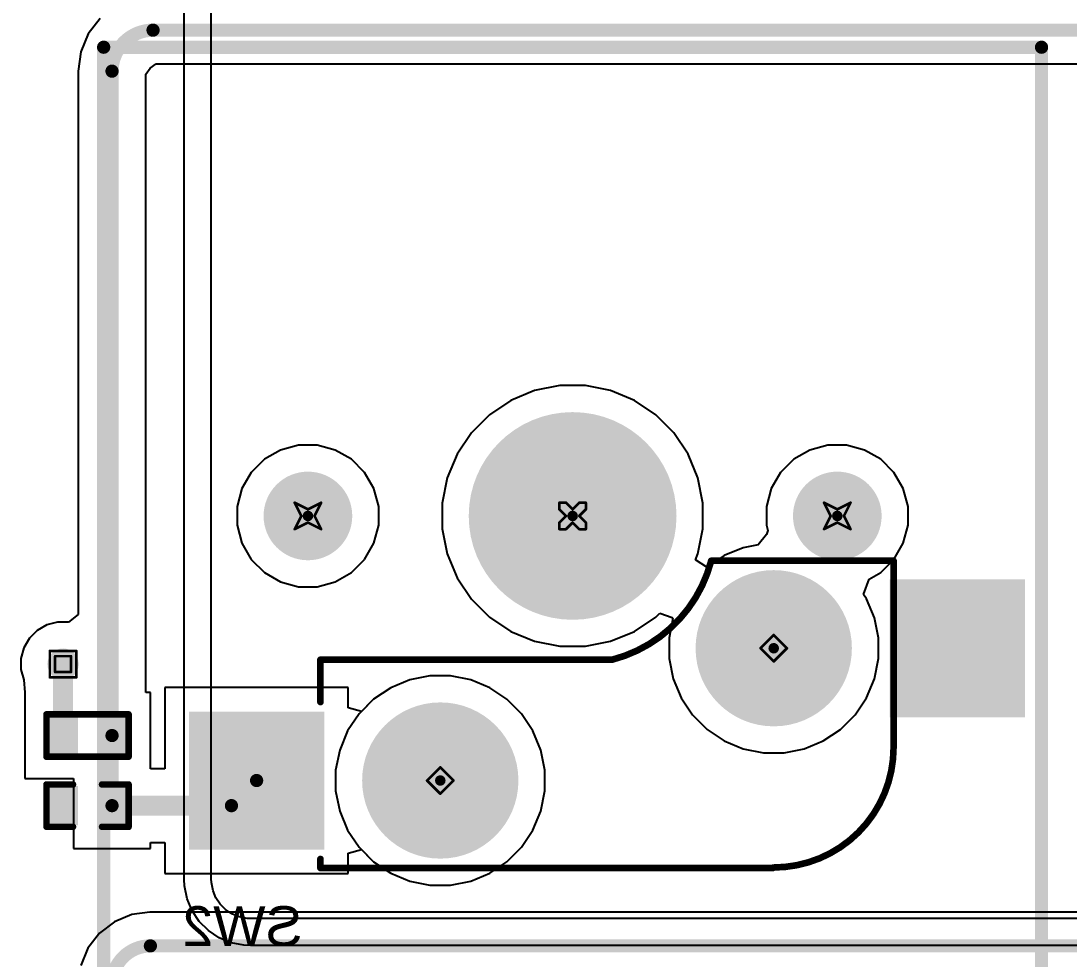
# Model space of a CAD drawing. Header units: inches. Extents: x 0 to 386, y 0 to 148.
# Drawn here: x 20.5 to 40.62, y 32.13 to 50.14 of the extents above; entities that cross this region are included whole.
import ezdxf

# ---------------------------------------------------------------- set-up
doc = ezdxf.new("R2010")
doc.units = ezdxf.units.IN
for name, color, linetype in [('Bottom Layer', 5, 'Continuous'), ('Bottom Overlay', 54, 'Continuous'), ('Bottom Paste', 16, 'Continuous'), ('Bottom Solder', 6, 'Continuous'), ('Drill Drawing', 1, 'Continuous'), ('Pad Holes', 156, 'Continuous'), ('Top Layer', 1, 'Continuous'), ('Top Overlay', 2, 'Continuous'), ('Top Solder', 216, 'Continuous'), ('Via Holes', 16, 'Continuous')]:
    doc.layers.add(name, color=color, linetype=linetype)
doc.styles.add('Arial', font='', dxfattribs={"height": 0.2})
doc.styles.get('Arial').set_extended_font_data('Arial')

# ---------------------------------------------------------------- blocks, each defined once
blk = doc.blocks.new('CPG151101S11_16_B_13')
at = {"layer": 'Bottom Layer'}
for points in [[(5.4750081, 3.8150038), (7.975003099999999, 3.8150038), (7.975003099999999, 1.2649962), (5.4750081, 1.2649962)], [(-7.975003099999999, 1.2750038), (-5.4750081, 1.2750038), (-5.4750081, -1.2750038), (-7.975003099999999, -1.2750038)]]:
    blk.add_hatch(color=5, dxfattribs=at).paths.add_polyline_path(points)
at = {"layer": 'Bottom Paste'}
for points in [[(5.4750081, 3.8150038), (7.975003099999999, 3.8150038), (7.975003099999999, 1.2649962), (5.4750081, 1.2649962)], [(-7.975003099999999, 1.2750038), (-5.4750081, 1.2750038), (-5.4750081, -1.2750038), (-7.975003099999999, -1.2750038)]]:
    blk.add_hatch(color=16, dxfattribs=at).paths.add_polyline_path(points)
at = {"layer": 'Bottom Solder'}
for points in [[(5.4249955, 3.8650164), (8.025015699999999, 3.8650164), (8.025015699999999, 1.2149836), (5.4249955, 1.2149836)], [(-8.025015699999999, 1.3250164), (-5.4249955, 1.3250164), (-5.4249955, -1.3250164), (-8.025015699999999, -1.3250164)]]:
    blk.add_hatch(color=6, dxfattribs=at).paths.add_polyline_path(points)
h = blk.add_hatch(color=6, dxfattribs=at)
edge = h.paths.add_edge_path()
edge.add_arc((3.199892, 2.54), 0.1016, 0, 360)
h = blk.add_hatch(color=6, dxfattribs=at)
edge = h.paths.add_edge_path()
edge.add_arc((-3.199892, 0), 0.1016, 0, 360)
h = blk.add_hatch(color=6, dxfattribs=at)
edge = h.paths.add_edge_path()
edge.add_arc((-4.420108, -2.54), 0.1016, 0, 360)
h = blk.add_hatch(color=6, dxfattribs=at)
edge = h.paths.add_edge_path()
edge.add_arc((0.6598919999999999, -2.54), 0.1016, 0, 360)
h = blk.add_hatch(color=6, dxfattribs=at)
edge = h.paths.add_edge_path()
edge.add_arc((5.739891999999999, -2.54), 0.1016, 0, 360)
at = {"layer": 'Pad Holes'}
h = blk.add_hatch(color=7, dxfattribs=at)
edge = h.paths.add_edge_path()
edge.add_arc((3.199892, 2.54), 1.499997, 0, 360)
h = blk.add_hatch(color=7, dxfattribs=at)
edge = h.paths.add_edge_path()
edge.add_arc((-3.199892, 0), 1.499997, 0, 360)
h = blk.add_hatch(color=7, dxfattribs=at)
edge = h.paths.add_edge_path()
edge.add_arc((0.6598919999999999, -2.54), 1.9939, 0, 360)
h = blk.add_hatch(color=7, dxfattribs=at)
edge = h.paths.add_edge_path()
edge.add_arc((-4.420108, -2.54), 0.8509, 0, 360)
h = blk.add_hatch(color=7, dxfattribs=at)
edge = h.paths.add_edge_path()
edge.add_arc((5.739891999999999, -2.54), 0.8509, 0, 360)
at = {"layer": 'Top Solder'}
h = blk.add_hatch(color=216, dxfattribs=at)
edge = h.paths.add_edge_path()
edge.add_arc((3.199892, 2.54), 0.1016, 0, 360)
h = blk.add_hatch(color=216, dxfattribs=at)
edge = h.paths.add_edge_path()
edge.add_arc((-3.199892, 0), 0.1016, 0, 360)
h = blk.add_hatch(color=216, dxfattribs=at)
edge = h.paths.add_edge_path()
edge.add_arc((-4.420108, -2.54), 0.1016, 0, 360)
h = blk.add_hatch(color=216, dxfattribs=at)
edge = h.paths.add_edge_path()
edge.add_arc((0.6598919999999999, -2.54), 0.1016, 0, 360)
h = blk.add_hatch(color=216, dxfattribs=at)
edge = h.paths.add_edge_path()
edge.add_arc((5.739891999999999, -2.54), 0.1016, 0, 360)
at = {"layer": 'Bottom Overlay'}
for points in [[(-5.499989, 1.9063716, 0.127, 0.127, -0.4142135623730951), (-3.1963614, 4.209999199999999, 0.127, 0.127, 0)], [(5.499989, 4.2200068, 0.127, 0.127, 0), (-3.1863538, 4.2200068, 0.127, 0.127, 0)], [(5.499989, 4.2200068, 0.127, 0.127, -0.4142135623730951), (5.4899814, 4.209999199999999, 0.127, 0.127, 0)], [(5.499989, 4.2200068, 0.127, 0.127, 0), (5.499989, 4.046143799999999, 0.127, 0.127, 0)], [(-5.499989, 1.9063716, 0.127, 0.127, 0), (-5.499989, -1.5061438, 0.127, 0.127, 0)], [(5.499989, 1.0338562, 0.127, 0.127, 0), (5.499989, 0.4700016, 0.127, 0.127, 0)], [(5.5000144, 0.4699508, 0.127, 0.127, 0), (5.499989, 0.4700016, 0.127, 0.127, 0)], [(5.5000144, 0.4699508, 0.127, 0.127, 0), (5.5000144, 0.2200148, 0.127, 0.127, 0)], [(-1.99999854, -1.67998394, 0.127, 0.127, -0.2716855530014931), (-0.09999725999999999, 0.22001734, 0.127, 0.127, 0)], [(0.1500124, 0.2200148, 0.127, 0.127, 0), (-0.0999998, 0.2200148, 0.127, 0.127, 0)], [(1.1900154, 0.2200148, 0.127, 0.127, 0), (0.1500124, 0.2200148, 0.127, 0.127, 0)], [(5.5000144, 0.2200148, 0.127, 0.127, 0), (1.1900154, 0.2200148, 0.127, 0.127, 0)], [(-5.499989, -1.5061438, 0.127, 0.127, 0), (-5.499989, -1.6799814, 0.127, 0.127, 0)], [(-1.999996, -1.6799814, 0.127, 0.127, 0), (-5.499989, -1.6799814, 0.127, 0.127, 0)]]:
    blk.add_lwpolyline(points, format="xyseb", dxfattribs=at)
for points in [[(-3.2281114, 4.209999199999999, 0.0635, 0.0635, 1), (-3.1646114, 4.209999199999999, 0.0635, 0.0635, 1)], [(-3.2181038, 4.2200068, 0.0635, 0.0635, 1), (-3.1546038, 4.2200068, 0.0635, 0.0635, 1)], [(5.4582314, 4.209999199999999, 0.0635, 0.0635, 1), (5.521731399999999, 4.209999199999999, 0.0635, 0.0635, 1)], [(5.468239, 4.2200068, 0.0635, 0.0635, 1), (5.531739, 4.2200068, 0.0635, 0.0635, 1)], [(5.468239, 4.2200068, 0.0635, 0.0635, 1), (5.531739, 4.2200068, 0.0635, 0.0635, 1)], [(5.468239, 4.2200068, 0.0635, 0.0635, 1), (5.531739, 4.2200068, 0.0635, 0.0635, 1)], [(5.468239, 4.046143799999999, 0.0635, 0.0635, 1), (5.531739, 4.046143799999999, 0.0635, 0.0635, 1)], [(-5.531739, 1.9063716, 0.0635, 0.0635, 1), (-5.468239, 1.9063716, 0.0635, 0.0635, 1)], [(-5.531739, 1.9063716, 0.0635, 0.0635, 1), (-5.468239, 1.9063716, 0.0635, 0.0635, 1)], [(5.468239, 1.0338562, 0.0635, 0.0635, 1), (5.531739, 1.0338562, 0.0635, 0.0635, 1)], [(5.468239, 0.4700016, 0.0635, 0.0635, 1), (5.531739, 0.4700016, 0.0635, 0.0635, 1)], [(5.468239, 0.4700016, 0.0635, 0.0635, 1), (5.531739, 0.4700016, 0.0635, 0.0635, 1)], [(5.4682644, 0.4699508, 0.0635, 0.0635, 1), (5.5317644, 0.4699508, 0.0635, 0.0635, 1)], [(5.4682644, 0.4699508, 0.0635, 0.0635, 1), (5.5317644, 0.4699508, 0.0635, 0.0635, 1)], [(-0.1317498, 0.2200148, 0.0635, 0.0635, 1), (-0.0682498, 0.2200148, 0.0635, 0.0635, 1)], [(-0.13174726, 0.22001734, 0.0635, 0.0635, 1), (-0.06824725999999999, 0.22001734, 0.0635, 0.0635, 1)], [(0.1182624, 0.2200148, 0.0635, 0.0635, 1), (0.1817624, 0.2200148, 0.0635, 0.0635, 1)], [(0.1182624, 0.2200148, 0.0635, 0.0635, 1), (0.1817624, 0.2200148, 0.0635, 0.0635, 1)], [(1.1582654, 0.2200148, 0.0635, 0.0635, 1), (1.2217654, 0.2200148, 0.0635, 0.0635, 1)], [(1.1582654, 0.2200148, 0.0635, 0.0635, 1), (1.2217654, 0.2200148, 0.0635, 0.0635, 1)], [(5.4682644, 0.2200148, 0.0635, 0.0635, 1), (5.5317644, 0.2200148, 0.0635, 0.0635, 1)], [(5.4682644, 0.2200148, 0.0635, 0.0635, 1), (5.5317644, 0.2200148, 0.0635, 0.0635, 1)], [(-5.531739, -1.5061438, 0.0635, 0.0635, 1), (-5.468239, -1.5061438, 0.0635, 0.0635, 1)], [(-5.531739, -1.5061438, 0.0635, 0.0635, 1), (-5.468239, -1.5061438, 0.0635, 0.0635, 1)], [(-5.531739, -1.6799814, 0.0635, 0.0635, 1), (-5.468239, -1.6799814, 0.0635, 0.0635, 1)], [(-5.531739, -1.6799814, 0.0635, 0.0635, 1), (-5.468239, -1.6799814, 0.0635, 0.0635, 1)], [(-2.03174854, -1.67998394, 0.0635, 0.0635, 1), (-1.96824854, -1.67998394, 0.0635, 0.0635, 1)], [(-2.031746, -1.6799814, 0.0635, 0.0635, 1), (-1.968246, -1.6799814, 0.0635, 0.0635, 1)]]:
    blk.add_lwpolyline(points, format="xyseb", close=True, dxfattribs=at)
blk = doc.blocks.new('R___0402_B_59')
at = {"layer": 'Bottom Layer'}
for points in [[(-0.2412999999999999, 0.3174999999999999), (-0.2413000000000001, -0.3175), (-0.6985, -0.3174999999999999), (-0.6985, 0.3175)], [(0.6985, 0.3174999999999999), (0.6985, -0.3175), (0.2412999999999999, -0.3174999999999999), (0.2413000000000001, 0.3175)]]:
    blk.add_hatch(color=5, dxfattribs=at).paths.add_polyline_path(points)
at = {"layer": 'Bottom Paste'}
for points in [[(-0.2412999999999999, 0.3174999999999999), (-0.2413000000000001, -0.3175), (-0.6985, -0.3174999999999999), (-0.6985, 0.3175)], [(0.6985, 0.3174999999999999), (0.6985, -0.3175), (0.2412999999999999, -0.3174999999999999), (0.2413000000000001, 0.3175)]]:
    blk.add_hatch(color=16, dxfattribs=at).paths.add_polyline_path(points)
at = {"layer": 'Bottom Solder'}
for points in [[(-0.1862988399999999, 0.3725011599999999), (-0.18629884, -0.3725011600000001), (-0.75350116, -0.3725011599999999), (-0.75350116, 0.3725011600000001)], [(0.75350116, 0.3725011599999999), (0.75350116, -0.3725011600000001), (0.1862988399999999, -0.3725011599999999), (0.18629884, 0.3725011600000001)]]:
    blk.add_hatch(color=6, dxfattribs=at).paths.add_polyline_path(points)
at = {"layer": 'Bottom Overlay'}
for points in [[(-0.7874, -0.4064, 0.127, 0.127, 0), (-0.7874, 0.4064, 0.127, 0.127, 0)], [(-0.7874, 0.4064, 0.127, 0.127, 0), (0.7874, 0.4064, 0.127, 0.127, 0)], [(-0.8128, 0.4318, 0.0032258, 0.0032258, 0), (0.8128, 0.4318, 0.0032258, 0.0032258, 0)], [(0.7874, -0.4064, 0.127, 0.127, 0), (0.7874, 0.4064, 0.127, 0.127, 0)], [(-0.7874, -0.4064, 0.127, 0.127, 0), (0.7874, -0.4064, 0.127, 0.127, 0)]]:
    blk.add_lwpolyline(points, format="xyseb", dxfattribs=at)
for points in [[(-0.8191499999999999, 0.4064, 0.0635, 0.0635, 1), (-0.7556499999999999, 0.4064, 0.0635, 0.0635, 1)], [(-0.8191499999999999, 0.4064, 0.0635, 0.0635, 1), (-0.7556499999999999, 0.4064, 0.0635, 0.0635, 1)], [(-0.81360518, 0.4318, 0.0016129, 0.0016129, 1), (-0.8119948199999999, 0.4318, 0.0016129, 0.0016129, 1)], [(0.7556499999999999, 0.4064, 0.0635, 0.0635, 1), (0.8191499999999999, 0.4064, 0.0635, 0.0635, 1)], [(0.7556499999999999, 0.4064, 0.0635, 0.0635, 1), (0.8191499999999999, 0.4064, 0.0635, 0.0635, 1)], [(0.8119948199999999, 0.4318, 0.0016129, 0.0016129, 1), (0.81360518, 0.4318, 0.0016129, 0.0016129, 1)], [(-0.8191499999999999, -0.4064, 0.0635, 0.0635, 1), (-0.7556499999999999, -0.4064, 0.0635, 0.0635, 1)], [(-0.8191499999999999, -0.4064, 0.0635, 0.0635, 1), (-0.7556499999999999, -0.4064, 0.0635, 0.0635, 1)], [(0.7556499999999999, -0.4064, 0.0635, 0.0635, 1), (0.8191499999999999, -0.4064, 0.0635, 0.0635, 1)], [(0.7556499999999999, -0.4064, 0.0635, 0.0635, 1), (0.8191499999999999, -0.4064, 0.0635, 0.0635, 1)]]:
    blk.add_lwpolyline(points, format="xyseb", close=True, dxfattribs=at)
blk = doc.blocks.new('____0402_B_102')
at = {"layer": 'Bottom Layer'}
for points in [[(-0.2412999999999999, 0.3174999999999999), (-0.2413000000000001, -0.3175), (-0.6985, -0.3174999999999999), (-0.6985, 0.3175)], [(0.6985, 0.3174999999999999), (0.6985, -0.3175), (0.2412999999999999, -0.3174999999999999), (0.2413000000000001, 0.3175)]]:
    blk.add_hatch(color=5, dxfattribs=at).paths.add_polyline_path(points)
at = {"layer": 'Bottom Paste'}
for points in [[(-0.2412999999999999, 0.3174999999999999), (-0.2413000000000001, -0.3175), (-0.6985, -0.3174999999999999), (-0.6985, 0.3175)], [(0.6985, 0.3174999999999999), (0.6985, -0.3175), (0.2412999999999999, -0.3174999999999999), (0.2413000000000001, 0.3175)]]:
    blk.add_hatch(color=16, dxfattribs=at).paths.add_polyline_path(points)
at = {"layer": 'Bottom Solder'}
for points in [[(-0.1813001199999999, 0.3774998799999999), (-0.1813001200000001, -0.3774998800000001), (-0.7584998799999999, -0.3774998799999999), (-0.7584998799999999, 0.3774998800000001)], [(0.7584998799999999, 0.3774998799999999), (0.7584998799999999, -0.3774998800000001), (0.1813001199999999, -0.3774998799999999), (0.1813001200000001, 0.3774998800000001)]]:
    blk.add_hatch(color=6, dxfattribs=at).paths.add_polyline_path(points)
at = {"layer": 'Bottom Overlay'}
for points in [[(-0.7874, -0.4064, 0.127, 0.127, 0), (-0.7874, 0.4064, 0.127, 0.127, 0)], [(-0.7874, 0.4064, 0.127, 0.127, 0), (-0.2794, 0.4064, 0.127, 0.127, 0)], [(0.2794, 0.4064, 0.127, 0.127, 0), (0.7874, 0.4064, 0.127, 0.127, 0)], [(0.7874, -0.4064, 0.127, 0.127, 0), (0.7874, 0.4064, 0.127, 0.127, 0)], [(-0.7874, -0.4064, 0.127, 0.127, 0), (-0.2794, -0.4064, 0.127, 0.127, 0)], [(0.2794, -0.4064, 0.127, 0.127, 0), (0.7874, -0.4064, 0.127, 0.127, 0)]]:
    blk.add_lwpolyline(points, format="xyseb", dxfattribs=at)
for points in [[(-0.8191499999999999, 0.4064, 0.0635, 0.0635, 1), (-0.7556499999999999, 0.4064, 0.0635, 0.0635, 1)], [(-0.8191499999999999, 0.4064, 0.0635, 0.0635, 1), (-0.7556499999999999, 0.4064, 0.0635, 0.0635, 1)], [(-0.31115, 0.4064, 0.0635, 0.0635, 1), (-0.24765, 0.4064, 0.0635, 0.0635, 1)], [(0.24765, 0.4064, 0.0635, 0.0635, 1), (0.31115, 0.4064, 0.0635, 0.0635, 1)], [(0.7556499999999999, 0.4064, 0.0635, 0.0635, 1), (0.8191499999999999, 0.4064, 0.0635, 0.0635, 1)], [(0.7556499999999999, 0.4064, 0.0635, 0.0635, 1), (0.8191499999999999, 0.4064, 0.0635, 0.0635, 1)], [(-0.8191499999999999, -0.4064, 0.0635, 0.0635, 1), (-0.7556499999999999, -0.4064, 0.0635, 0.0635, 1)], [(-0.8191499999999999, -0.4064, 0.0635, 0.0635, 1), (-0.7556499999999999, -0.4064, 0.0635, 0.0635, 1)], [(-0.31115, -0.4064, 0.0635, 0.0635, 1), (-0.24765, -0.4064, 0.0635, 0.0635, 1)], [(0.24765, -0.4064, 0.0635, 0.0635, 1), (0.31115, -0.4064, 0.0635, 0.0635, 1)], [(0.7556499999999999, -0.4064, 0.0635, 0.0635, 1), (0.8191499999999999, -0.4064, 0.0635, 0.0635, 1)], [(0.7556499999999999, -0.4064, 0.0635, 0.0635, 1), (0.8191499999999999, -0.4064, 0.0635, 0.0635, 1)]]:
    blk.add_lwpolyline(points, format="xyseb", close=True, dxfattribs=at)

msp = doc.modelspace()

# ---------------------------------------------------------------- hatches: boundary and pattern name
at = {"layer": 'Bottom Layer'}
h = msp.add_hatch(color=5, dxfattribs=at)
edge = h.paths.add_edge_path()
edge.add_arc((21.3106, 37.79519999999999), 0.2999994, 0, 360)
at = {"layer": 'Top Layer'}
h = msp.add_hatch(color=1, dxfattribs=at)
edge = h.paths.add_edge_path()
edge.add_arc((21.3106, 37.79519999999999), 0.2999994, 0, 360)
at = {"layer": 'Via Holes'}
h = msp.add_hatch(color=7, dxfattribs=at)
edge = h.paths.add_edge_path()
edge.add_arc((21.3106, 37.79519999999999), 0.1499997, 0, 360)

# ---------------------------------------------------------------- linework, layer by layer
at = {"layer": 'Bottom Layer'}
for p, q in [((22.0232605, 50.1946418), (21.79530566, 49.8975634)), ((21.79530566, 49.8975634), (21.65200648, 49.55161031999999)), ((21.65200648, 49.55161031999999), (21.603462, 49.1828836)), ((22.97966448, 49.23824036), (23.09531576, 49.32006392)), ((23.09531576, 49.32006392), (61.57011053999999, 49.32006392)), ((21.603462, 49.1828836), (21.60295908, 49.18035376)), ((21.60295908, 49.18035376), (21.60295908, 38.74591184)), ((22.89784092, 49.12258908), (22.97966448, 49.23824036)), ((22.89784092, 37.2491), (22.89784092, 49.12258908)), ((30.36033044, 43.04575845999999), (29.90501512, 42.85716092)), ((30.84369243999999, 43.14190508), (30.36033044, 43.04575845999999)), ((31.33652356, 43.14190508), (30.84369243999999, 43.14190508)), ((31.81988556, 43.04575845999999), (31.33652356, 43.14190508)), ((32.27520088, 42.85716092), (31.81988556, 43.04575845999999)), ((29.90501512, 42.85716092), (29.49523946, 42.58335654)), ((32.68497654, 42.58335654), (32.27520088, 42.85716092)), ((29.49523946, 42.58335654), (29.14675654, 42.23487361999999)), ((33.03345946, 42.23487361999999), (32.68497654, 42.58335654)), ((29.14675654, 42.23487361999999), (28.87295216, 41.82509796)), ((33.30726384, 41.82509796), (33.03345946, 42.23487361999999)), ((25.48559292, 41.90629668), (25.17572562, 41.72739431999999)), ((25.83120564, 41.99890508), (25.48559292, 41.90629668)), ((26.18901036, 41.99890508), (25.83120564, 41.99890508)), ((26.53462308, 41.90629668), (26.18901036, 41.99890508)), ((26.84449038, 41.72739431999999), (26.53462308, 41.90629668)), ((35.64559292, 41.90629668), (35.33572562, 41.72739431999999)), ((35.99120564, 41.99890508), (35.64559292, 41.90629668)), ((36.34901035999999, 41.99890508), (35.99120564, 41.99890508)), ((36.69462308, 41.90629668), (36.34901035999999, 41.99890508)), ((37.00449037999999, 41.72739431999999), (36.69462308, 41.90629668)), ((25.17572562, 41.72739431999999), (24.92271876, 41.47438746)), ((27.09749724, 41.47438746), (26.84449038, 41.72739431999999)), ((28.87295216, 41.82509796), (28.68435462, 41.36978264)), ((33.49586138, 41.36978264), (33.30726384, 41.82509796)), ((35.33572562, 41.72739431999999), (35.08271876, 41.47438746)), ((37.25749724, 41.47438746), (37.00449037999999, 41.72739431999999)), ((24.92271876, 41.47438746), (24.7438164, 41.16452016)), ((27.2763996, 41.16452016), (27.09749724, 41.47438746)), ((35.08271876, 41.47438746), (34.9038164, 41.16452016)), ((37.43639959999999, 41.16452016), (37.25749724, 41.47438746)), ((28.68435462, 41.36978264), (28.588208, 40.88642064)), ((33.59200799999999, 40.88642064), (33.49586138, 41.36978264)), ((24.7438164, 41.16452016), (24.651208, 40.81890744)), ((27.369008, 40.81890744), (27.2763996, 41.16452016)), ((34.9038164, 41.16452016), (34.811208, 40.81890744)), ((37.529008, 40.81890744), (37.43639959999999, 41.16452016)), ((28.588208, 40.88642064), (28.588208, 40.39358952)), ((33.59200799999999, 40.39358952), (33.59200799999999, 40.88642064)), ((24.651208, 40.81890744), (24.651208, 40.46110272)), ((27.369008, 40.46110272), (27.369008, 40.81890744)), ((34.811208, 40.81890744), (34.811208, 40.46110272)), ((37.529008, 40.46110272), (37.529008, 40.81890744)), ((24.651208, 40.46110272), (24.7438164, 40.11549)), ((27.2763996, 40.11549), (27.369008, 40.46110272)), ((34.811208, 40.46110272), (34.83776116, 40.36200462)), ((37.43639959999999, 40.11549), (37.529008, 40.46110272)), ((28.588208, 40.39358952), (28.68435462, 39.91022751999999)), ((33.49586138, 39.91022751999999), (33.59200799999999, 40.39358952)), ((34.81234846, 40.28662757999999), (34.64838892, 40.08736712)), ((34.83776116, 40.36200462), (34.81234846, 40.28662757999999)), ((24.7438164, 40.11549), (24.92271876, 39.80562269999999)), ((27.09749724, 39.80562269999999), (27.2763996, 40.11549)), ((34.3641807, 40.03083434), (33.99874836, 39.87946812)), ((34.64838892, 40.08736712), (34.3641807, 40.03083434)), ((37.25749724, 39.80562269999999), (37.43639959999999, 40.11549)), ((28.68435462, 39.91022751999999), (28.87295216, 39.4549122)), ((33.44968164, 39.79874184), (33.49586138, 39.91022751999999)), ((33.99874836, 39.87946812), (33.66986916, 39.65971748)), ((24.92271876, 39.80562269999999), (25.17572562, 39.55261584)), ((26.84449038, 39.55261584), (27.09749724, 39.80562269999999)), ((33.66501521999999, 39.65486354), (33.44968164, 39.79874184)), ((33.66986916, 39.65971748), (33.66501521999999, 39.65486354)), ((37.00449037999999, 39.55261584), (37.25749724, 39.80562269999999)), ((25.17572562, 39.55261584), (25.48559292, 39.37371348)), ((26.53462308, 39.37371348), (26.84449038, 39.55261584)), ((28.87295216, 39.4549122), (29.14675654, 39.04513654)), ((36.67380778, 39.13428037999999), (36.7845975, 39.42566156)), ((36.7845975, 39.42566156), (37.00449037999999, 39.55261584)), ((25.48559292, 39.37371348), (25.83120564, 39.28110508)), ((25.83120564, 39.28110508), (26.18901036, 39.28110508)), ((26.18901036, 39.28110508), (26.53462308, 39.37371348)), ((29.14675654, 39.04513654), (29.49523946, 38.69665362)), ((36.72935503999999, 39.05114871999999), (36.67380778, 39.13428037999999)), ((36.88072125999999, 38.68571638), (36.72935503999999, 39.05114871999999)), ((21.60295908, 38.74591184), (21.41697266, 38.6031994)), ((29.49523946, 38.69665362), (29.90501512, 38.42284924)), ((32.27520088, 38.42284924), (32.68497654, 38.69665362)), ((32.68497654, 38.69665362), (32.76235256, 38.77402963999999)), ((32.76235256, 38.77402963999999), (32.99971048, 38.68951876)), ((33.01553976, 38.66800496), (32.941895, 38.29777456)), ((32.99971048, 38.68951876), (33.01553976, 38.66800496)), ((36.957889, 38.29777456), (36.88072125999999, 38.68571638)), ((20.81447704, 38.44175954), (20.66404046, 38.29132296)), ((20.99872356, 38.54813473999999), (20.81447704, 38.44175954)), ((21.2042248, 38.6031994), (20.99872356, 38.54813473999999)), ((21.41697266, 38.6031994), (21.2042248, 38.6031994)), ((29.90501512, 38.42284924), (30.36033044, 38.2342517)), ((31.81988556, 38.2342517), (32.27520088, 38.42284924)), ((20.66404046, 38.29132296), (20.55766526, 38.10707643999999)), ((30.36033044, 38.2342517), (30.84369243999999, 38.13810508)), ((31.33652356, 38.13810508), (31.81988556, 38.2342517)), ((32.941895, 38.29777456), (32.941895, 37.9022356)), ((36.957889, 37.9022356), (36.957889, 38.29777456)), ((20.55766526, 38.10707643999999), (20.5026006, 37.9015752)), ((30.84369243999999, 38.13810508), (31.33652356, 38.13810508)), ((20.5026006, 37.9015752), (20.5026006, 37.6888248)), ((32.941895, 37.9022356), (33.01906274, 37.51429378)), ((36.88072125999999, 37.51429378), (36.957889, 37.9022356)), ((20.5026006, 37.6888248), (20.55452582, 37.4950355)), ((20.55452582, 37.4950355), (20.57399746, 37.2491)), ((27.9643967, 37.49083434), (27.59896436, 37.33946812)), ((28.35233852, 37.56800207999999), (27.9643967, 37.49083434)), ((28.74787748, 37.56800207999999), (28.35233852, 37.56800207999999)), ((29.1358193, 37.49083434), (28.74787748, 37.56800207999999)), ((29.50125164, 37.33946812), (29.1358193, 37.49083434)), ((33.01906274, 37.51429378), (33.17042896, 37.14886144)), ((36.72935503999999, 37.14886144), (36.88072125999999, 37.51429378)), ((20.57399746, 37.2491), (20.57399492, 37.24909746)), ((20.57399492, 37.24909746), (20.574, 37.24909492)), ((20.574, 37.24909492), (20.574, 35.5981)), ((22.987, 37.2491), (22.89784092, 37.2491)), ((22.987, 35.78192742), (22.987, 37.2491)), ((26.7829919, 37.34300888), (23.2669969, 37.34300888)), ((23.2669969, 37.34300888), (23.2669969, 35.78192742)), ((26.7829919, 36.95252197999999), (26.7829919, 37.34300888)), ((27.59896436, 37.33946812), (27.27008516, 37.11971748)), ((29.83013084, 37.11971748), (29.50125164, 37.33946812)), ((27.27008516, 37.11971748), (27.0369919, 36.88662421999999)), ((30.1098204, 36.84002792), (29.83013084, 37.11971748)), ((33.17042896, 37.14886144), (33.3901796, 36.81998223999999)), ((36.5096044, 36.81998223999999), (36.72935503999999, 37.14886144)), ((27.0369919, 36.88662421999999), (26.7829919, 36.95252197999999)), ((30.32957104, 36.51114872), (30.1098204, 36.84002792)), ((33.3901796, 36.81998223999999), (33.66986916, 36.54029268)), ((36.22991484, 36.54029268), (36.5096044, 36.81998223999999)), ((30.48093726, 36.14571638), (30.32957104, 36.51114872)), ((33.66986916, 36.54029268), (33.99874836, 36.32054204)), ((35.90103564, 36.32054204), (36.22991484, 36.54029268)), ((33.99874836, 36.32054204), (34.3641807, 36.16917582)), ((35.5356033, 36.16917582), (35.90103564, 36.32054204)), ((30.55810499999999, 35.75777455999999), (30.48093726, 36.14571638)), ((34.3641807, 36.16917582), (34.75212252, 36.09200808)), ((34.75212252, 36.09200808), (35.14766148, 36.09200808)), ((35.14766148, 36.09200808), (35.5356033, 36.16917582)), ((23.2669969, 35.78192742), (22.987, 35.78192742)), ((30.55810499999999, 35.3622356), (30.55810499999999, 35.75777455999999)), ((20.574, 35.5981), (21.5138, 35.5981)), ((21.5138, 35.5981), (21.5138, 34.2519)), ((30.48093726, 34.97429378), (30.55810499999999, 35.3622356)), ((30.32957104, 34.60886144), (30.48093726, 34.97429378)), ((30.1098204, 34.27998224), (30.32957104, 34.60886144)), ((21.5138, 34.2519), (22.987, 34.2519)), ((22.987, 34.2519), (22.987, 34.37287258)), ((22.987, 34.37287258), (23.2669969, 34.37287258)), ((23.2669969, 34.37287258), (23.2669969, 33.77700128)), ((26.7829919, 34.16748817999999), (27.0369919, 34.23338594)), ((27.0369919, 34.23338594), (27.27008516, 34.00029267999999)), ((29.83013084, 34.00029267999999), (30.1098204, 34.27998224)), ((26.7829919, 33.77700128), (26.7829919, 34.16748817999999)), ((27.27008516, 34.00029267999999), (27.59896436, 33.78054204)), ((29.50125164, 33.78054204), (29.83013084, 34.00029267999999)), ((23.2669969, 33.77700128), (26.7829919, 33.77700128)), ((27.59896436, 33.78054204), (27.9643967, 33.62917582)), ((27.9643967, 33.62917582), (28.35233852, 33.55200807999999)), ((28.74787748, 33.55200807999999), (29.1358193, 33.62917582)), ((29.1358193, 33.62917582), (29.50125164, 33.78054204)), ((28.35233852, 33.55200807999999), (28.74787748, 33.55200807999999)), ((22.97804904, 33.03066038), (22.62880412, 32.9846813)), ((22.987, 33.03244092), (22.97804904, 33.03066038)), ((112.50955908, 33.03244092), (22.987, 33.03244092)), ((22.29501764, 32.84642402), (22.0083888, 32.62648542)), ((22.62880412, 32.9846813), (22.29501764, 32.84642402)), ((22.0083888, 32.62648542), (21.7884502, 32.33985658)), ((21.7884502, 32.33985658), (21.65019292, 32.0060701))]:
    msp.add_line(p, q, dxfattribs=at)
for points in [[(22.2504, 49.18035376, 0.254, 0.254, -0.4142135623730951), (23.03755108, 49.96750484, 0.254, 0.254, 0)], [(23.03755108, 49.96750484, 0.254, 0.254, 0), (109.4108683, 49.96750484, 0.254, 0.254, 0)], [(22.2504, 36.42359999999999, 0.254, 0.254, 0), (22.2504, 49.18035376, 0.254, 0.254, 0)], [(21.3106, 36.4763939, 0.3809999999999999, 0.3809999999999999, 0), (21.3106, 37.79519999999999, 0.3809999999999999, 0.3809999999999999, 0)], [(22.2504, 35.0774, 0.254, 0.254, 0), (22.2504, 36.42359999999999, 0.254, 0.254, 0)], [(25.0249944, 35.56000508, 0.254, 0.254, -0.4142135623730951), (24.54238932, 35.0774, 0.254, 0.254, 0)], [(22.2504, 35.0774, 0.3809999999999999, 0.3809999999999999, 0), (24.54238932, 35.0774, 0.3809999999999999, 0.3809999999999999, 0)], [(22.24987422, 31.64787421999999, 0.254, 0.254, -0.4142135623730951), (22.987, 32.385, 0.254, 0.254, 0)], [(22.987, 32.385, 0.254, 0.254, 0), (112.58074512, 32.385, 0.254, 0.254, 0)]]:
    msp.add_lwpolyline(points, format="xyseb", dxfattribs=at)
for points in [[(22.97405108, 49.96750484, 0.127, 0.127, 1), (23.10105108, 49.96750484, 0.127, 0.127, 1)], [(22.97405108, 49.96750484, 0.127, 0.127, 1), (23.10105108, 49.96750484, 0.127, 0.127, 1)], [(22.1869, 49.18035376, 0.127, 0.127, 1), (22.3139, 49.18035376, 0.127, 0.127, 1)], [(22.1869, 49.18035376, 0.127, 0.127, 1), (22.3139, 49.18035376, 0.127, 0.127, 1)], [(21.21535, 37.79519999999999, 0.1905, 0.1905, 1), (21.40585, 37.79519999999999, 0.1905, 0.1905, 1)], [(21.21535, 36.4763939, 0.1905, 0.1905, 1), (21.40585, 36.4763939, 0.1905, 0.1905, 1)], [(22.1869, 36.42359999999999, 0.127, 0.127, 1), (22.3139, 36.42359999999999, 0.127, 0.127, 1)], [(22.1869, 36.42359999999999, 0.127, 0.127, 1), (22.3139, 36.42359999999999, 0.127, 0.127, 1)], [(24.9614944, 35.56000508, 0.127, 0.127, 1), (25.0884944, 35.56000508, 0.127, 0.127, 1)], [(22.15515, 35.0774, 0.1905, 0.1905, 1), (22.34565, 35.0774, 0.1905, 0.1905, 1)], [(22.1869, 35.0774, 0.127, 0.127, 1), (22.3139, 35.0774, 0.127, 0.127, 1)], [(24.44713932, 35.0774, 0.1905, 0.1905, 1), (24.63763932, 35.0774, 0.1905, 0.1905, 1)], [(24.47888932, 35.0774, 0.127, 0.127, 1), (24.60588932, 35.0774, 0.127, 0.127, 1)], [(22.9235, 32.385, 0.127, 0.127, 1), (23.0505, 32.385, 0.127, 0.127, 1)], [(22.9235, 32.385, 0.127, 0.127, 1), (23.0505, 32.385, 0.127, 0.127, 1)]]:
    msp.add_lwpolyline(points, format="xyseb", close=True, dxfattribs=at)
at = {"layer": 'Drill Drawing'}
for points in [[(25.756108, 40.89400508, 0.0508, 0.0508, 0), (26.010108, 40.76700508, 0.0508, 0.0508, 0)], [(25.756108, 40.89400508, 0.0508, 0.0508, 0), (25.883108, 40.64000507999999, 0.0508, 0.0508, 0)], [(26.010108, 40.76700508, 0.0508, 0.0508, 0), (26.264108, 40.89400508, 0.0508, 0.0508, 0)], [(26.137108, 40.64000507999999, 0.0508, 0.0508, 0), (26.264108, 40.89400508, 0.0508, 0.0508, 0)], [(30.836108, 40.76700508, 0.0508, 0.0508, 0), (30.836108, 40.89400508, 0.0508, 0.0508, 0)], [(30.836108, 40.89400508, 0.0508, 0.0508, 0), (30.963108, 40.89400508, 0.0508, 0.0508, 0)], [(30.963108, 40.89400508, 0.0508, 0.0508, 0), (31.090108, 40.76700508, 0.0508, 0.0508, 0)], [(31.090108, 40.76700508, 0.0508, 0.0508, 0), (31.217108, 40.89400508, 0.0508, 0.0508, 0)], [(31.217108, 40.89400508, 0.0508, 0.0508, 0), (31.34410799999999, 40.89400508, 0.0508, 0.0508, 0)], [(31.34410799999999, 40.76700508, 0.0508, 0.0508, 0), (31.34410799999999, 40.89400508, 0.0508, 0.0508, 0)], [(35.916108, 40.89400508, 0.0508, 0.0508, 0), (36.170108, 40.76700508, 0.0508, 0.0508, 0)], [(35.916108, 40.89400508, 0.0508, 0.0508, 0), (36.043108, 40.64000507999999, 0.0508, 0.0508, 0)], [(36.170108, 40.76700508, 0.0508, 0.0508, 0), (36.424108, 40.89400508, 0.0508, 0.0508, 0)], [(36.29710799999999, 40.64000507999999, 0.0508, 0.0508, 0), (36.424108, 40.89400508, 0.0508, 0.0508, 0)], [(25.756108, 40.38600508, 0.0508, 0.0508, 0), (25.883108, 40.64000507999999, 0.0508, 0.0508, 0)], [(26.137108, 40.64000507999999, 0.0508, 0.0508, 0), (26.264108, 40.38600508, 0.0508, 0.0508, 0)], [(30.836108, 40.76700508, 0.0508, 0.0508, 0), (30.963108, 40.64000507999999, 0.0508, 0.0508, 0)], [(30.836108, 40.51300508, 0.0508, 0.0508, 0), (30.963108, 40.64000507999999, 0.0508, 0.0508, 0)], [(31.217108, 40.64000507999999, 0.0508, 0.0508, 0), (31.34410799999999, 40.76700508, 0.0508, 0.0508, 0)], [(31.217108, 40.64000507999999, 0.0508, 0.0508, 0), (31.34410799999999, 40.51300508, 0.0508, 0.0508, 0)], [(35.916108, 40.38600508, 0.0508, 0.0508, 0), (36.043108, 40.64000507999999, 0.0508, 0.0508, 0)], [(36.29710799999999, 40.64000507999999, 0.0508, 0.0508, 0), (36.424108, 40.38600508, 0.0508, 0.0508, 0)], [(25.756108, 40.38600508, 0.0508, 0.0508, 0), (26.010108, 40.51300508, 0.0508, 0.0508, 0)], [(26.010108, 40.51300508, 0.0508, 0.0508, 0), (26.264108, 40.38600508, 0.0508, 0.0508, 0)], [(30.836108, 40.38600508, 0.0508, 0.0508, 0), (30.836108, 40.51300508, 0.0508, 0.0508, 0)], [(30.963108, 40.38600508, 0.0508, 0.0508, 0), (31.090108, 40.51300508, 0.0508, 0.0508, 0)], [(31.090108, 40.51300508, 0.0508, 0.0508, 0), (31.217108, 40.38600508, 0.0508, 0.0508, 0)], [(31.34410799999999, 40.38600508, 0.0508, 0.0508, 0), (31.34410799999999, 40.51300508, 0.0508, 0.0508, 0)], [(35.916108, 40.38600508, 0.0508, 0.0508, 0), (36.170108, 40.51300508, 0.0508, 0.0508, 0)], [(36.170108, 40.51300508, 0.0508, 0.0508, 0), (36.424108, 40.38600508, 0.0508, 0.0508, 0)], [(30.836108, 40.38600508, 0.0508, 0.0508, 0), (30.963108, 40.38600508, 0.0508, 0.0508, 0)], [(31.217108, 40.38600508, 0.0508, 0.0508, 0), (31.34410799999999, 40.38600508, 0.0508, 0.0508, 0)], [(34.695892, 38.10000508, 0.0508, 0.0508, 0), (34.949892, 38.35400507999999, 0.0508, 0.0508, 0)], [(34.949892, 38.35400507999999, 0.0508, 0.0508, 0), (35.203892, 38.10000508, 0.0508, 0.0508, 0)], [(21.0566, 38.0492, 0.0508, 0.0508, 0), (21.5646, 38.0492, 0.0508, 0.0508, 0)], [(21.0566, 37.5412, 0.0508, 0.0508, 0), (21.0566, 38.0492, 0.0508, 0.0508, 0)], [(21.5646, 37.5412, 0.0508, 0.0508, 0), (21.5646, 38.0492, 0.0508, 0.0508, 0)], [(34.695892, 38.10000508, 0.0508, 0.0508, 0), (34.949892, 37.84600508, 0.0508, 0.0508, 0)], [(34.949892, 37.84600508, 0.0508, 0.0508, 0), (35.203892, 38.10000508, 0.0508, 0.0508, 0)], [(21.1582, 37.94759999999999, 0.0508, 0.0508, 0), (21.463, 37.94759999999999, 0.0508, 0.0508, 0)], [(21.1582, 37.64279999999999, 0.0508, 0.0508, 0), (21.1582, 37.94759999999999, 0.0508, 0.0508, 0)], [(21.463, 37.64279999999999, 0.0508, 0.0508, 0), (21.463, 37.94759999999999, 0.0508, 0.0508, 0)], [(21.1582, 37.64279999999999, 0.0508, 0.0508, 0), (21.463, 37.64279999999999, 0.0508, 0.0508, 0)], [(21.0566, 37.5412, 0.0508, 0.0508, 0), (21.5646, 37.5412, 0.0508, 0.0508, 0)], [(28.296108, 35.56000508, 0.0508, 0.0508, 0), (28.550108, 35.81400508, 0.0508, 0.0508, 0)], [(28.550108, 35.81400508, 0.0508, 0.0508, 0), (28.804108, 35.56000508, 0.0508, 0.0508, 0)], [(28.296108, 35.56000508, 0.0508, 0.0508, 0), (28.550108, 35.30600508, 0.0508, 0.0508, 0)], [(28.550108, 35.30600508, 0.0508, 0.0508, 0), (28.804108, 35.56000508, 0.0508, 0.0508, 0)]]:
    msp.add_lwpolyline(points, format="xyseb", dxfattribs=at)
for points in [[(25.743408, 40.89400508, 0.0254, 0.0254, 1), (25.768808, 40.89400508, 0.0254, 0.0254, 1)], [(25.743408, 40.89400508, 0.0254, 0.0254, 1), (25.768808, 40.89400508, 0.0254, 0.0254, 1)], [(26.251408, 40.89400508, 0.0254, 0.0254, 1), (26.276808, 40.89400508, 0.0254, 0.0254, 1)], [(26.251408, 40.89400508, 0.0254, 0.0254, 1), (26.276808, 40.89400508, 0.0254, 0.0254, 1)], [(30.823408, 40.89400508, 0.0254, 0.0254, 1), (30.848808, 40.89400508, 0.0254, 0.0254, 1)], [(30.823408, 40.89400508, 0.0254, 0.0254, 1), (30.848808, 40.89400508, 0.0254, 0.0254, 1)], [(30.950408, 40.89400508, 0.0254, 0.0254, 1), (30.975808, 40.89400508, 0.0254, 0.0254, 1)], [(30.950408, 40.89400508, 0.0254, 0.0254, 1), (30.975808, 40.89400508, 0.0254, 0.0254, 1)], [(31.204408, 40.89400508, 0.0254, 0.0254, 1), (31.229808, 40.89400508, 0.0254, 0.0254, 1)], [(31.204408, 40.89400508, 0.0254, 0.0254, 1), (31.229808, 40.89400508, 0.0254, 0.0254, 1)], [(31.331408, 40.89400508, 0.0254, 0.0254, 1), (31.356808, 40.89400508, 0.0254, 0.0254, 1)], [(31.331408, 40.89400508, 0.0254, 0.0254, 1), (31.356808, 40.89400508, 0.0254, 0.0254, 1)], [(35.903408, 40.89400508, 0.0254, 0.0254, 1), (35.928808, 40.89400508, 0.0254, 0.0254, 1)], [(35.903408, 40.89400508, 0.0254, 0.0254, 1), (35.928808, 40.89400508, 0.0254, 0.0254, 1)], [(36.41140799999999, 40.89400508, 0.0254, 0.0254, 1), (36.436808, 40.89400508, 0.0254, 0.0254, 1)], [(36.41140799999999, 40.89400508, 0.0254, 0.0254, 1), (36.436808, 40.89400508, 0.0254, 0.0254, 1)], [(25.870408, 40.64000507999999, 0.0254, 0.0254, 1), (25.895808, 40.64000507999999, 0.0254, 0.0254, 1)], [(25.870408, 40.64000507999999, 0.0254, 0.0254, 1), (25.895808, 40.64000507999999, 0.0254, 0.0254, 1)], [(25.997408, 40.76700508, 0.0254, 0.0254, 1), (26.022808, 40.76700508, 0.0254, 0.0254, 1)], [(25.997408, 40.76700508, 0.0254, 0.0254, 1), (26.022808, 40.76700508, 0.0254, 0.0254, 1)], [(26.124408, 40.64000507999999, 0.0254, 0.0254, 1), (26.149808, 40.64000507999999, 0.0254, 0.0254, 1)], [(26.124408, 40.64000507999999, 0.0254, 0.0254, 1), (26.149808, 40.64000507999999, 0.0254, 0.0254, 1)], [(30.823408, 40.76700508, 0.0254, 0.0254, 1), (30.848808, 40.76700508, 0.0254, 0.0254, 1)], [(30.823408, 40.76700508, 0.0254, 0.0254, 1), (30.848808, 40.76700508, 0.0254, 0.0254, 1)], [(30.950408, 40.64000507999999, 0.0254, 0.0254, 1), (30.975808, 40.64000507999999, 0.0254, 0.0254, 1)], [(30.950408, 40.64000507999999, 0.0254, 0.0254, 1), (30.975808, 40.64000507999999, 0.0254, 0.0254, 1)], [(31.077408, 40.76700508, 0.0254, 0.0254, 1), (31.102808, 40.76700508, 0.0254, 0.0254, 1)], [(31.077408, 40.76700508, 0.0254, 0.0254, 1), (31.102808, 40.76700508, 0.0254, 0.0254, 1)], [(31.204408, 40.64000507999999, 0.0254, 0.0254, 1), (31.229808, 40.64000507999999, 0.0254, 0.0254, 1)], [(31.204408, 40.64000507999999, 0.0254, 0.0254, 1), (31.229808, 40.64000507999999, 0.0254, 0.0254, 1)], [(31.331408, 40.76700508, 0.0254, 0.0254, 1), (31.356808, 40.76700508, 0.0254, 0.0254, 1)], [(31.331408, 40.76700508, 0.0254, 0.0254, 1), (31.356808, 40.76700508, 0.0254, 0.0254, 1)], [(36.030408, 40.64000507999999, 0.0254, 0.0254, 1), (36.05580799999999, 40.64000507999999, 0.0254, 0.0254, 1)], [(36.030408, 40.64000507999999, 0.0254, 0.0254, 1), (36.05580799999999, 40.64000507999999, 0.0254, 0.0254, 1)], [(36.157408, 40.76700508, 0.0254, 0.0254, 1), (36.182808, 40.76700508, 0.0254, 0.0254, 1)], [(36.157408, 40.76700508, 0.0254, 0.0254, 1), (36.182808, 40.76700508, 0.0254, 0.0254, 1)], [(36.284408, 40.64000507999999, 0.0254, 0.0254, 1), (36.309808, 40.64000507999999, 0.0254, 0.0254, 1)], [(36.284408, 40.64000507999999, 0.0254, 0.0254, 1), (36.309808, 40.64000507999999, 0.0254, 0.0254, 1)], [(25.997408, 40.51300508, 0.0254, 0.0254, 1), (26.022808, 40.51300508, 0.0254, 0.0254, 1)], [(25.997408, 40.51300508, 0.0254, 0.0254, 1), (26.022808, 40.51300508, 0.0254, 0.0254, 1)], [(30.823408, 40.51300508, 0.0254, 0.0254, 1), (30.848808, 40.51300508, 0.0254, 0.0254, 1)], [(30.823408, 40.51300508, 0.0254, 0.0254, 1), (30.848808, 40.51300508, 0.0254, 0.0254, 1)], [(31.077408, 40.51300508, 0.0254, 0.0254, 1), (31.102808, 40.51300508, 0.0254, 0.0254, 1)], [(31.077408, 40.51300508, 0.0254, 0.0254, 1), (31.102808, 40.51300508, 0.0254, 0.0254, 1)], [(31.331408, 40.51300508, 0.0254, 0.0254, 1), (31.356808, 40.51300508, 0.0254, 0.0254, 1)], [(31.331408, 40.51300508, 0.0254, 0.0254, 1), (31.356808, 40.51300508, 0.0254, 0.0254, 1)], [(36.157408, 40.51300508, 0.0254, 0.0254, 1), (36.182808, 40.51300508, 0.0254, 0.0254, 1)], [(36.157408, 40.51300508, 0.0254, 0.0254, 1), (36.182808, 40.51300508, 0.0254, 0.0254, 1)], [(25.743408, 40.38600508, 0.0254, 0.0254, 1), (25.768808, 40.38600508, 0.0254, 0.0254, 1)], [(25.743408, 40.38600508, 0.0254, 0.0254, 1), (25.768808, 40.38600508, 0.0254, 0.0254, 1)], [(26.251408, 40.38600508, 0.0254, 0.0254, 1), (26.276808, 40.38600508, 0.0254, 0.0254, 1)], [(26.251408, 40.38600508, 0.0254, 0.0254, 1), (26.276808, 40.38600508, 0.0254, 0.0254, 1)], [(30.823408, 40.38600508, 0.0254, 0.0254, 1), (30.848808, 40.38600508, 0.0254, 0.0254, 1)], [(30.823408, 40.38600508, 0.0254, 0.0254, 1), (30.848808, 40.38600508, 0.0254, 0.0254, 1)], [(30.950408, 40.38600508, 0.0254, 0.0254, 1), (30.975808, 40.38600508, 0.0254, 0.0254, 1)], [(30.950408, 40.38600508, 0.0254, 0.0254, 1), (30.975808, 40.38600508, 0.0254, 0.0254, 1)], [(31.204408, 40.38600508, 0.0254, 0.0254, 1), (31.229808, 40.38600508, 0.0254, 0.0254, 1)], [(31.204408, 40.38600508, 0.0254, 0.0254, 1), (31.229808, 40.38600508, 0.0254, 0.0254, 1)], [(31.331408, 40.38600508, 0.0254, 0.0254, 1), (31.356808, 40.38600508, 0.0254, 0.0254, 1)], [(31.331408, 40.38600508, 0.0254, 0.0254, 1), (31.356808, 40.38600508, 0.0254, 0.0254, 1)], [(35.903408, 40.38600508, 0.0254, 0.0254, 1), (35.928808, 40.38600508, 0.0254, 0.0254, 1)], [(35.903408, 40.38600508, 0.0254, 0.0254, 1), (35.928808, 40.38600508, 0.0254, 0.0254, 1)], [(36.41140799999999, 40.38600508, 0.0254, 0.0254, 1), (36.436808, 40.38600508, 0.0254, 0.0254, 1)], [(36.41140799999999, 40.38600508, 0.0254, 0.0254, 1), (36.436808, 40.38600508, 0.0254, 0.0254, 1)], [(34.937192, 38.35400507999999, 0.0254, 0.0254, 1), (34.96259199999999, 38.35400507999999, 0.0254, 0.0254, 1)], [(34.937192, 38.35400507999999, 0.0254, 0.0254, 1), (34.96259199999999, 38.35400507999999, 0.0254, 0.0254, 1)], [(21.0439, 38.0492, 0.0254, 0.0254, 1), (21.0693, 38.0492, 0.0254, 0.0254, 1)], [(21.0439, 38.0492, 0.0254, 0.0254, 1), (21.0693, 38.0492, 0.0254, 0.0254, 1)], [(21.5519, 38.0492, 0.0254, 0.0254, 1), (21.5773, 38.0492, 0.0254, 0.0254, 1)], [(21.5519, 38.0492, 0.0254, 0.0254, 1), (21.5773, 38.0492, 0.0254, 0.0254, 1)], [(34.683192, 38.10000508, 0.0254, 0.0254, 1), (34.708592, 38.10000508, 0.0254, 0.0254, 1)], [(34.683192, 38.10000508, 0.0254, 0.0254, 1), (34.708592, 38.10000508, 0.0254, 0.0254, 1)], [(35.191192, 38.10000508, 0.0254, 0.0254, 1), (35.216592, 38.10000508, 0.0254, 0.0254, 1)], [(35.191192, 38.10000508, 0.0254, 0.0254, 1), (35.216592, 38.10000508, 0.0254, 0.0254, 1)], [(21.1455, 37.94759999999999, 0.0254, 0.0254, 1), (21.1709, 37.94759999999999, 0.0254, 0.0254, 1)], [(21.1455, 37.94759999999999, 0.0254, 0.0254, 1), (21.1709, 37.94759999999999, 0.0254, 0.0254, 1)], [(21.4503, 37.94759999999999, 0.0254, 0.0254, 1), (21.4757, 37.94759999999999, 0.0254, 0.0254, 1)], [(21.4503, 37.94759999999999, 0.0254, 0.0254, 1), (21.4757, 37.94759999999999, 0.0254, 0.0254, 1)], [(34.937192, 37.84600508, 0.0254, 0.0254, 1), (34.96259199999999, 37.84600508, 0.0254, 0.0254, 1)], [(34.937192, 37.84600508, 0.0254, 0.0254, 1), (34.96259199999999, 37.84600508, 0.0254, 0.0254, 1)], [(21.1455, 37.64279999999999, 0.0254, 0.0254, 1), (21.1709, 37.64279999999999, 0.0254, 0.0254, 1)], [(21.1455, 37.64279999999999, 0.0254, 0.0254, 1), (21.1709, 37.64279999999999, 0.0254, 0.0254, 1)], [(21.4503, 37.64279999999999, 0.0254, 0.0254, 1), (21.4757, 37.64279999999999, 0.0254, 0.0254, 1)], [(21.4503, 37.64279999999999, 0.0254, 0.0254, 1), (21.4757, 37.64279999999999, 0.0254, 0.0254, 1)], [(21.0439, 37.5412, 0.0254, 0.0254, 1), (21.0693, 37.5412, 0.0254, 0.0254, 1)], [(21.0439, 37.5412, 0.0254, 0.0254, 1), (21.0693, 37.5412, 0.0254, 0.0254, 1)], [(21.5519, 37.5412, 0.0254, 0.0254, 1), (21.5773, 37.5412, 0.0254, 0.0254, 1)], [(21.5519, 37.5412, 0.0254, 0.0254, 1), (21.5773, 37.5412, 0.0254, 0.0254, 1)], [(28.537408, 35.81400508, 0.0254, 0.0254, 1), (28.562808, 35.81400508, 0.0254, 0.0254, 1)], [(28.537408, 35.81400508, 0.0254, 0.0254, 1), (28.562808, 35.81400508, 0.0254, 0.0254, 1)], [(28.283408, 35.56000508, 0.0254, 0.0254, 1), (28.308808, 35.56000508, 0.0254, 0.0254, 1)], [(28.283408, 35.56000508, 0.0254, 0.0254, 1), (28.308808, 35.56000508, 0.0254, 0.0254, 1)], [(28.791408, 35.56000508, 0.0254, 0.0254, 1), (28.816808, 35.56000508, 0.0254, 0.0254, 1)], [(28.791408, 35.56000508, 0.0254, 0.0254, 1), (28.816808, 35.56000508, 0.0254, 0.0254, 1)], [(28.537408, 35.30600508, 0.0254, 0.0254, 1), (28.562808, 35.30600508, 0.0254, 0.0254, 1)], [(28.537408, 35.30600508, 0.0254, 0.0254, 1), (28.562808, 35.30600508, 0.0254, 0.0254, 1)]]:
    msp.add_lwpolyline(points, format="xyseb", close=True, dxfattribs=at)
at = {"layer": 'Top Layer'}
for p, q in [((23.63619606, 33.65968375999999), (23.63619352, 58.0898)), ((24.15414778, 33.67242186), (24.15414524, 58.0898)), ((30.36033044, 43.04575845999999), (29.90501512, 42.85716092)), ((30.84369243999999, 43.14190508), (30.36033044, 43.04575845999999)), ((31.33652356, 43.14190508), (30.84369243999999, 43.14190508)), ((31.81988556, 43.04575845999999), (31.33652356, 43.14190508)), ((32.27520088, 42.85716092), (31.81988556, 43.04575845999999)), ((29.90501512, 42.85716092), (29.49523946, 42.58335654)), ((32.68497654, 42.58335654), (32.27520088, 42.85716092)), ((29.49523946, 42.58335654), (29.14675654, 42.23487361999999)), ((33.03345946, 42.23487361999999), (32.68497654, 42.58335654)), ((29.14675654, 42.23487361999999), (28.87295216, 41.82509796)), ((33.30726384, 41.82509796), (33.03345946, 42.23487361999999)), ((25.48559292, 41.90629668), (25.17572562, 41.72739431999999)), ((25.83120564, 41.99890508), (25.48559292, 41.90629668)), ((26.18901036, 41.99890508), (25.83120564, 41.99890508)), ((26.53462308, 41.90629668), (26.18901036, 41.99890508)), ((26.84449038, 41.72739431999999), (26.53462308, 41.90629668)), ((35.64559292, 41.90629668), (35.33572562, 41.72739431999999)), ((35.99120564, 41.99890508), (35.64559292, 41.90629668)), ((36.34901035999999, 41.99890508), (35.99120564, 41.99890508)), ((36.69462308, 41.90629668), (36.34901035999999, 41.99890508)), ((37.00449037999999, 41.72739431999999), (36.69462308, 41.90629668)), ((25.17572562, 41.72739431999999), (24.92271876, 41.47438746)), ((27.09749724, 41.47438746), (26.84449038, 41.72739431999999)), ((28.87295216, 41.82509796), (28.68435462, 41.36978264)), ((33.49586138, 41.36978264), (33.30726384, 41.82509796)), ((35.33572562, 41.72739431999999), (35.08271876, 41.47438746)), ((37.25749724, 41.47438746), (37.00449037999999, 41.72739431999999)), ((24.92271876, 41.47438746), (24.7438164, 41.16452016)), ((27.2763996, 41.16452016), (27.09749724, 41.47438746)), ((35.08271876, 41.47438746), (34.9038164, 41.16452016)), ((37.43639959999999, 41.16452016), (37.25749724, 41.47438746)), ((28.68435462, 41.36978264), (28.588208, 40.88642064)), ((33.59200799999999, 40.88642064), (33.49586138, 41.36978264)), ((24.7438164, 41.16452016), (24.651208, 40.81890744)), ((27.369008, 40.81890744), (27.2763996, 41.16452016)), ((34.9038164, 41.16452016), (34.811208, 40.81890744)), ((37.529008, 40.81890744), (37.43639959999999, 41.16452016)), ((28.588208, 40.88642064), (28.588208, 40.39358952)), ((33.59200799999999, 40.39358952), (33.59200799999999, 40.88642064)), ((24.651208, 40.81890744), (24.651208, 40.46110272)), ((27.369008, 40.46110272), (27.369008, 40.81890744)), ((34.811208, 40.81890744), (34.811208, 40.46110272)), ((37.529008, 40.46110272), (37.529008, 40.81890744)), ((24.651208, 40.46110272), (24.7438164, 40.11549)), ((27.2763996, 40.11549), (27.369008, 40.46110272)), ((34.811208, 40.46110272), (34.83776116, 40.36200462)), ((37.43639959999999, 40.11549), (37.529008, 40.46110272)), ((28.588208, 40.39358952), (28.68435462, 39.91022751999999)), ((33.49586138, 39.91022751999999), (33.59200799999999, 40.39358952)), ((34.81234846, 40.28662757999999), (34.64838892, 40.08736712)), ((34.83776116, 40.36200462), (34.81234846, 40.28662757999999)), ((24.7438164, 40.11549), (24.92271876, 39.80562269999999)), ((27.09749724, 39.80562269999999), (27.2763996, 40.11549)), ((34.3641807, 40.03083434), (33.99874836, 39.87946812)), ((34.64838892, 40.08736712), (34.3641807, 40.03083434)), ((37.25749724, 39.80562269999999), (37.43639959999999, 40.11549)), ((28.68435462, 39.91022751999999), (28.87295216, 39.4549122)), ((33.44968164, 39.79874184), (33.49586138, 39.91022751999999)), ((33.99874836, 39.87946812), (33.66986916, 39.65971748)), ((24.92271876, 39.80562269999999), (25.17572562, 39.55261584)), ((26.84449038, 39.55261584), (27.09749724, 39.80562269999999)), ((33.66501521999999, 39.65486354), (33.44968164, 39.79874184)), ((33.66986916, 39.65971748), (33.66501521999999, 39.65486354)), ((37.00449037999999, 39.55261584), (37.25749724, 39.80562269999999)), ((25.17572562, 39.55261584), (25.48559292, 39.37371348)), ((26.53462308, 39.37371348), (26.84449038, 39.55261584)), ((28.87295216, 39.4549122), (29.14675654, 39.04513654)), ((36.67380778, 39.13428037999999), (36.7845975, 39.42566156)), ((36.7845975, 39.42566156), (37.00449037999999, 39.55261584)), ((25.48559292, 39.37371348), (25.83120564, 39.28110508)), ((25.83120564, 39.28110508), (26.18901036, 39.28110508)), ((26.18901036, 39.28110508), (26.53462308, 39.37371348)), ((29.14675654, 39.04513654), (29.49523946, 38.69665362)), ((36.72935503999999, 39.05114871999999), (36.67380778, 39.13428037999999)), ((36.88072125999999, 38.68571638), (36.72935503999999, 39.05114871999999)), ((29.49523946, 38.69665362), (29.90501512, 38.42284924)), ((32.27520088, 38.42284924), (32.68497654, 38.69665362)), ((32.68497654, 38.69665362), (32.76235256, 38.77402963999999)), ((32.76235256, 38.77402963999999), (32.99971048, 38.68951876)), ((33.01553976, 38.66800496), (32.941895, 38.29777456)), ((32.99971048, 38.68951876), (33.01553976, 38.66800496)), ((36.957889, 38.29777456), (36.88072125999999, 38.68571638)), ((29.90501512, 38.42284924), (30.36033044, 38.2342517)), ((31.81988556, 38.2342517), (32.27520088, 38.42284924)), ((30.36033044, 38.2342517), (30.84369243999999, 38.13810508)), ((31.33652356, 38.13810508), (31.81988556, 38.2342517)), ((32.941895, 38.29777456), (32.941895, 37.9022356)), ((36.957889, 37.9022356), (36.957889, 38.29777456)), ((30.84369243999999, 38.13810508), (31.33652356, 38.13810508)), ((32.941895, 37.9022356), (33.01906274, 37.51429378)), ((36.88072125999999, 37.51429378), (36.957889, 37.9022356)), ((27.9643967, 37.49083434), (27.59896436, 37.33946812)), ((28.35233852, 37.56800207999999), (27.9643967, 37.49083434)), ((28.74787748, 37.56800207999999), (28.35233852, 37.56800207999999)), ((29.1358193, 37.49083434), (28.74787748, 37.56800207999999)), ((29.50125164, 37.33946812), (29.1358193, 37.49083434)), ((33.01906274, 37.51429378), (33.17042896, 37.14886144)), ((36.72935503999999, 37.14886144), (36.88072125999999, 37.51429378)), ((27.59896436, 37.33946812), (27.27008516, 37.11971748)), ((29.83013084, 37.11971748), (29.50125164, 37.33946812)), ((27.27008516, 37.11971748), (26.9903956, 36.84002792)), ((30.1098204, 36.84002792), (29.83013084, 37.11971748)), ((33.17042896, 37.14886144), (33.3901796, 36.81998223999999)), ((36.5096044, 36.81998223999999), (36.72935503999999, 37.14886144)), ((26.9903956, 36.84002792), (26.77064496, 36.51114872)), ((30.32957104, 36.51114872), (30.1098204, 36.84002792)), ((33.3901796, 36.81998223999999), (33.66986916, 36.54029268)), ((36.22991484, 36.54029268), (36.5096044, 36.81998223999999)), ((26.77064496, 36.51114872), (26.61927874, 36.14571638)), ((30.48093726, 36.14571638), (30.32957104, 36.51114872)), ((33.66986916, 36.54029268), (33.99874836, 36.32054204)), ((35.90103564, 36.32054204), (36.22991484, 36.54029268)), ((33.99874836, 36.32054204), (34.3641807, 36.16917582)), ((35.5356033, 36.16917582), (35.90103564, 36.32054204)), ((26.61927874, 36.14571638), (26.54211099999999, 35.75777455999999)), ((30.55810499999999, 35.75777455999999), (30.48093726, 36.14571638)), ((34.3641807, 36.16917582), (34.75212252, 36.09200808)), ((34.75212252, 36.09200808), (35.14766148, 36.09200808)), ((35.14766148, 36.09200808), (35.5356033, 36.16917582)), ((26.54211099999999, 35.75777455999999), (26.54211099999999, 35.3622356)), ((30.55810499999999, 35.3622356), (30.55810499999999, 35.75777455999999)), ((26.54211099999999, 35.3622356), (26.61927874, 34.97429378)), ((30.48093726, 34.97429378), (30.55810499999999, 35.3622356)), ((26.61927874, 34.97429378), (26.77064496, 34.60886144)), ((30.32957104, 34.60886144), (30.48093726, 34.97429378)), ((26.77064496, 34.60886144), (26.9903956, 34.27998224)), ((30.1098204, 34.27998224), (30.32957104, 34.60886144)), ((26.9903956, 34.27998224), (27.27008516, 34.00029267999999)), ((29.83013084, 34.00029267999999), (30.1098204, 34.27998224)), ((27.27008516, 34.00029267999999), (27.59896436, 33.78054204)), ((29.50125164, 33.78054204), (29.83013084, 34.00029267999999)), ((23.64230984, 33.5352009), (23.63619606, 33.65968375999999)), ((23.63619606, 33.65968375999999), (23.63619606, 33.65968375999999)), ((24.15776474, 33.59876694), (24.15414778, 33.67242186)), ((24.188928, 33.4420972), (24.15776474, 33.59876694)), ((27.59896436, 33.78054204), (27.9643967, 33.62917582)), ((27.9643967, 33.62917582), (28.35233852, 33.55200807999999)), ((28.74787748, 33.55200807999999), (29.1358193, 33.62917582)), ((29.1358193, 33.62917582), (29.50125164, 33.78054204)), ((23.69087972, 33.29102054), (23.64230984, 33.5352009)), ((24.24515598, 33.30635198), (24.188928, 33.4420972)), ((28.35233852, 33.55200807999999), (28.74787748, 33.55200807999999)), ((23.78615512, 33.0610083), (23.69087972, 33.29102054)), ((24.3267865, 33.18418306), (24.24515598, 33.30635198)), ((23.92447082, 32.85400337999999), (23.78615512, 33.0610083)), ((24.43069282, 33.08027674), (24.3267865, 33.18418306)), ((24.55286936, 32.99864114), (24.43069282, 33.08027674)), ((24.6886095, 32.9424157), (24.55286936, 32.99864114)), ((24.10051568, 32.67795852), (23.92447082, 32.85400337999999)), ((24.84527924, 32.91125244), (24.6886095, 32.9424157)), ((24.91893416, 32.90763548), (24.84527924, 32.91125244)), ((57.71693053999999, 32.90763548), (24.91893416, 32.90763548)), ((24.3075206, 32.53964282), (24.10051568, 32.67795852)), ((24.53753284, 32.44436742), (24.3075206, 32.53964282)), ((24.7817132, 32.39579754), (24.53753284, 32.44436742)), ((24.90619606, 32.38968376), (24.7817132, 32.39579754)), ((57.7296153, 32.38968376), (24.90619606, 32.38968376))]:
    msp.add_line(p, q, dxfattribs=at)
at = {"layer": 'Top Overlay'}
for points in [[(22.08958752, 49.64000231999999, 0.254, 0.254, 0), (40.08958707999999, 49.64000231999999, 0.254, 0.254, 0)], [(22.08958752, 31.64000276, 0.254, 0.254, 0), (22.08958752, 49.64000231999999, 0.254, 0.254, 0)], [(40.08958707999999, 31.64000276, 0.254, 0.254, 0), (40.08958707999999, 49.64000231999999, 0.254, 0.254, 0)]]:
    msp.add_lwpolyline(points, format="xyseb", dxfattribs=at)
for points in [[(22.02608752, 49.64000231999999, 0.127, 0.127, 1), (22.15308752, 49.64000231999999, 0.127, 0.127, 1)], [(22.02608752, 49.64000231999999, 0.127, 0.127, 1), (22.15308752, 49.64000231999999, 0.127, 0.127, 1)], [(40.02608708, 49.64000231999999, 0.127, 0.127, 1), (40.15308708, 49.64000231999999, 0.127, 0.127, 1)], [(40.02608708, 49.64000231999999, 0.127, 0.127, 1), (40.15308708, 49.64000231999999, 0.127, 0.127, 1)]]:
    msp.add_lwpolyline(points, format="xyseb", close=True, dxfattribs=at)

# ---------------------------------------------------------------- block references
at = {"rotation": 180}
msp.add_blockref('CPG151101S11_16_B_13', (31.75, 38.10000508), dxfattribs=at)
for name, p in [('R___0402_B_59', (21.7805, 36.42359999999999)), ('____0402_B_102', (21.7805, 35.0774))]:
    msp.add_blockref(name, p)

# ---------------------------------------------------------------- texts
at = {"layer": 'Bottom Overlay', "style": 'Arial', "text_generation_flag": 2}
msp.add_text('SW2', height=0.7619999999999999, dxfattribs=at).set_placement((25.9076698, 32.38512446))

doc.saveas('drawing.dxf')
